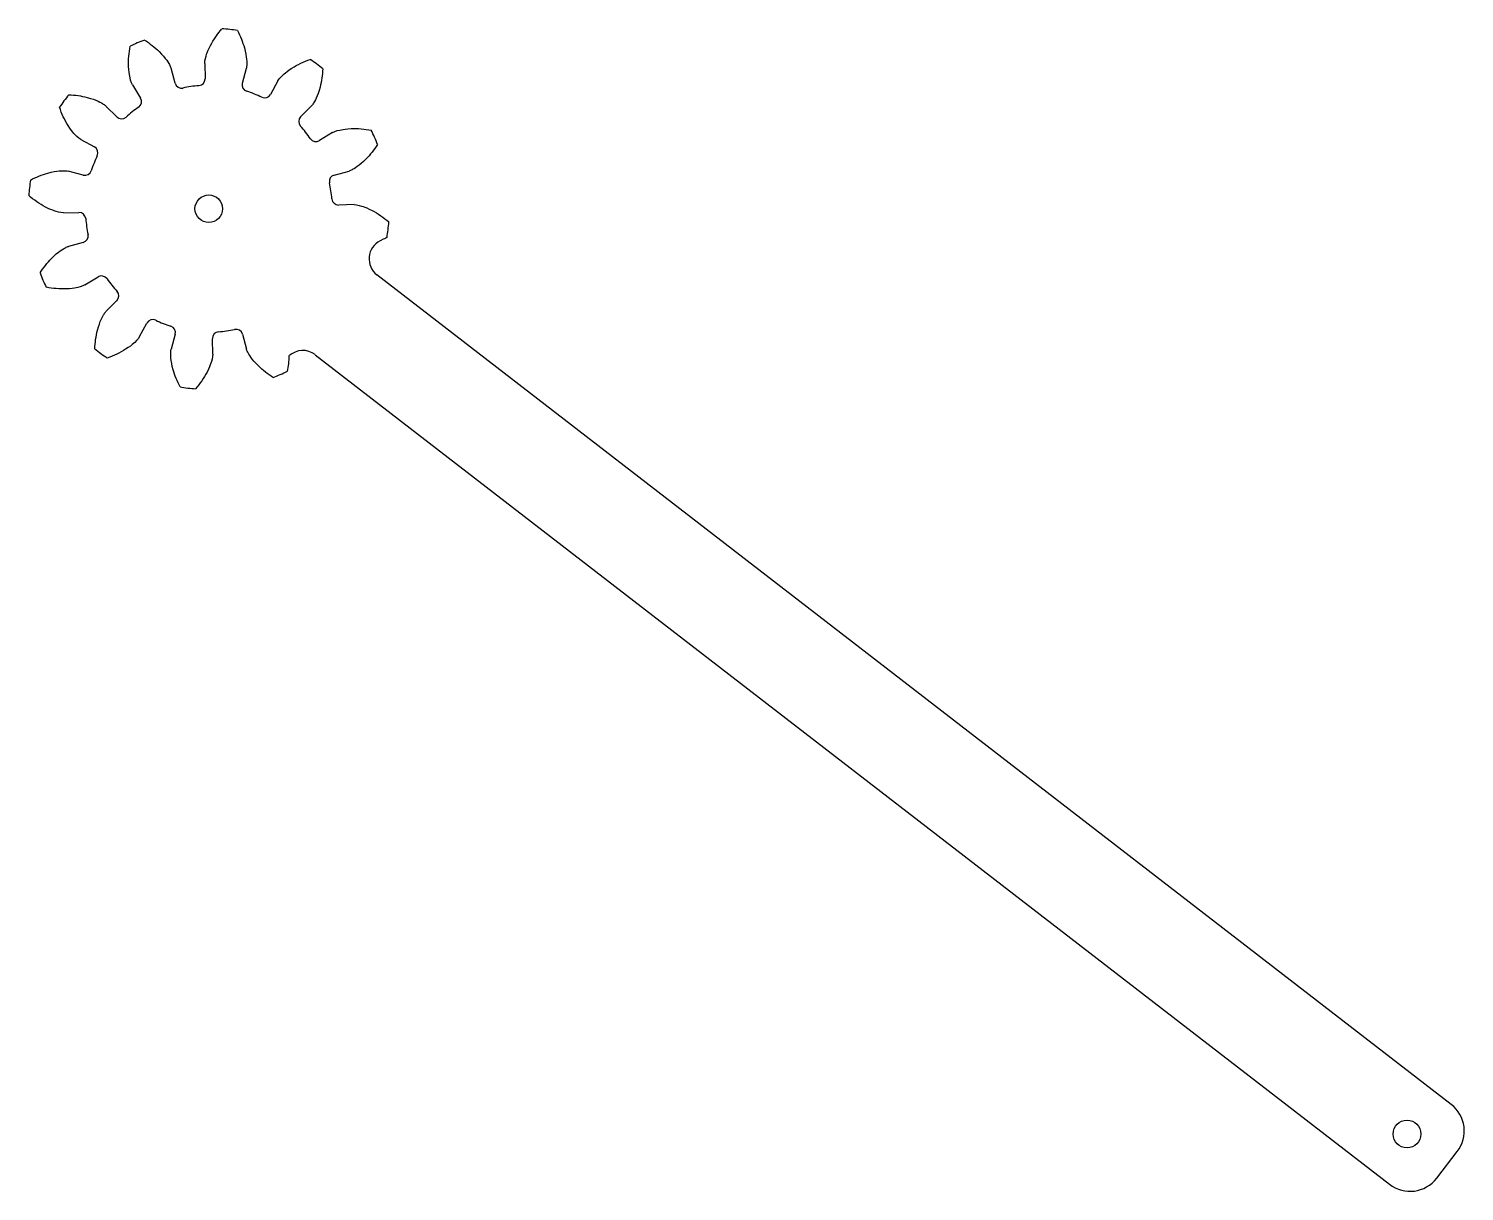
# Model space of a CAD drawing. Header units: millimetres. Extents: x -131 to 83, y 194 to 366.
import ezdxf

# ---------------------------------------------------------------- set-up
doc = ezdxf.new("R2010")
doc.units = ezdxf.units.MM
doc.layers.get('0').update_dxf_attribs({"linetype": 'CONTINUOUS'})

msp = doc.modelspace()

# ---------------------------------------------------------------- linework, layer by layer
for p, q in [((-104.54, 361.2), (-104.48, 358.91)), ((-108.94, 358.26), (-109.54, 360.47)), ((-98.94, 358.27), (-98.35, 360.48)), ((-93.66, 358.61), (-94.75, 356.6)), ((-115.26, 358), (-114.06, 356.05)), ((-117.6, 353.26), (-119.22, 354.87)), ((-90.28, 353.27), (-88.66, 354.89)), ((-85.53, 350.93), (-87.48, 349.73)), ((-122.95, 349.88), (-120.93, 348.79)), ((-122.6, 344.59), (-124.81, 345.18)), ((-85.28, 344.61), (-83.07, 345.21)), ((-82.33, 340.21), (-84.62, 340.15)), ((-125.54, 338.99), (-123.25, 339.06)), ((-78.49, 334.82), (-78.19, 334.98)), ((-122.59, 334.59), (-124.8, 334)), ((-122.34, 328.28), (-120.39, 329.47)), ((80.71, 206.48), (-78.95, 329.78)), ((-117.59, 325.94), (-119.21, 324.31)), ((-114.21, 320.59), (-113.12, 322.61)), ((-108.93, 320.94), (-109.52, 318.73)), ((-103.33, 318), (-103.39, 320.29)), ((-98.93, 320.94), (-98.33, 318.73)), ((-88.12, 317.91), (71.54, 194.61)), ((78.55, 195.51), (81.61, 199.47))]:
    msp.add_line(p, q)
for centre in [(-103.93, 339.6), (74.14, 202.08)]:
    msp.add_circle(centre, 2.05)
for centre, radius, start, end in [((-103.93, 339.6), 26.83, 80.8428, 85.8003), ((-103.93, 339.6), 26.83, 110.8428, 115.8003), ((-103.93, 339.6), 26.83, 50.8428, 55.8003), ((-105.48, 358.89), 1, -85.4208, 1.5883), ((-103.93, 339.6), 26.83, 140.8428, 145.8003), ((-107.98, 358.52), 1, 195.0549, 282.0639), ((-103.93, 339.6), 18.35, 94.5792, 102.0639), ((-97.98, 358.01), 1, 165.0549, 252.0639), ((-103.93, 339.6), 18.35, 64.5792, 72.0639), ((-95.63, 357.07), 1, 244.5792, 331.5883), ((-103.93, 339.6), 18.35, 124.5792, 132.0639), ((-114.91, 355.53), 1, -55.4208, 31.5883), ((-116.9, 353.96), 1, 225.0549, 312.0639), ((-89.57, 352.56), 1, 135.0549, 222.0639), ((-103.93, 339.6), 18.35, 34.5792, 42.0639), ((-88.01, 350.58), 1, 214.5792, 301.5883), ((-103.93, 339.6), 26.83, 20.8428, 25.8003), ((-121.41, 347.91), 1, -25.4208, 61.5883), ((-103.93, 339.6), 18.35, 154.5792, 162.0639), ((-103.93, 339.6), 26.83, 170.8428, 175.8003), ((-122.34, 345.56), 1, 255.0549, 342.0639), ((-85.02, 343.65), 1, 105.0549, 192.0639), ((-103.93, 339.6), 18.35, 4.5792, 12.0639), ((-84.65, 341.15), 1, 184.5792, 271.5883), ((-123.22, 338.06), 1, 4.5792, 91.5883), ((-103.93, 339.6), 18.35, 184.5792, 192.0639), ((-103.93, 339.6), 26.83, 350.8428, 355.8003), ((-122.85, 335.56), 1, -74.9451, 12.0639), ((-77.11, 332.16), 3, 117.1903, 232.3216), ((-103.93, 339.6), 26.83, 200.8428, 205.8003), ((-119.86, 328.62), 1, 34.5792, 121.5883), ((-103.93, 339.6), 18.35, 214.5792, 222.0639), ((-118.3, 326.64), 1, -44.9451, 42.0639), ((-112.24, 322.13), 1, 64.5792, 151.5883), ((-103.93, 339.6), 18.35, 244.5792, 252.0639), ((-109.89, 321.2), 1, -14.9451, 72.0639), ((-102.39, 320.32), 1, 94.5792, 181.5883), ((-103.93, 339.6), 18.35, 274.5792, 282.0639), ((-99.89, 320.68), 1, 15.0549, 102.0639), ((-103.93, 339.6), 26.83, 230.8428, 235.8003), ((-89.95, 315.54), 3, 52.3216, 133.5015), ((-103.93, 339.6), 26.83, 290.8428, 295.8003), ((-103.93, 339.6), 26.83, 260.8428, 265.8003), ((77.65, 202.53), 5, -37.6784, 52.3216), ((74.59, 198.57), 5, 232.3216, 322.3216)]:
    msp.add_arc(centre, radius, start, end)
for points, knots in [([(-104.54, 361.2), (-104.56, 361.64), (-104.34, 362.31), (-104.16, 362.83), (-103.99, 363.28), (-103.21, 364.76), (-102.62, 365.6), (-101.97, 366.36)], [-0.6762538, -0.6762538, -0.6762538, -0.6762538, -0.5004399, -0.5004399, -0.3006676, -0.3006676, 0, 0, 0, 0]), ([(-99.67, 366.09), (-99.25, 365.27), (-98.89, 364.4), (-98.26, 362.14), (-98.28, 361.25), (-98.31, 360.73), (-98.32, 360.6), (-98.35, 360.48)], [-0.1185202, -0.1185202, -0.1185202, -0.1185202, -0.0868938, -0.0868938, -0.0375934, -0.0375934, 0, 0, 0, 0]), ([(-115.26, 358), (-115.49, 358.38), (-115.64, 359.06), (-115.74, 359.61), (-115.82, 360.08), (-115.89, 361.75), (-115.79, 362.77), (-115.61, 363.76)], [-0.6762538, -0.6762538, -0.6762538, -0.6762538, -0.5004399, -0.5004399, -0.3006676, -0.3006676, 0, 0, 0, 0]), ([(-113.48, 364.67), (-112.71, 364.18), (-111.97, 363.6), (-110.29, 361.96), (-109.86, 361.18), (-109.62, 360.71), (-109.57, 360.59), (-109.54, 360.47)], [-0.1185202, -0.1185202, -0.1185202, -0.1185202, -0.0868938, -0.0868938, -0.0375934, -0.0375934, 0, 0, 0, 0]), ([(-93.66, 358.61), (-93.45, 359), (-92.93, 359.47), (-92.51, 359.83), (-92.14, 360.14), (-90.73, 361.03), (-89.8, 361.46), (-88.86, 361.79)], [-0.6762538, -0.6762538, -0.6762538, -0.6762538, -0.5004399, -0.5004399, -0.3006676, -0.3006676, 0, 0, 0, 0]), ([(-86.99, 360.41), (-87.04, 359.49), (-87.16, 358.56), (-87.75, 356.29), (-88.22, 355.52), (-88.5, 355.08), (-88.57, 354.98), (-88.66, 354.89)], [-0.1185202, -0.1185202, -0.1185202, -0.1185202, -0.0868938, -0.0868938, -0.0375934, -0.0375934, 0, 0, 0, 0]), ([(-124.74, 356.54), (-123.82, 356.5), (-122.89, 356.37), (-120.62, 355.79), (-119.86, 355.32), (-119.41, 355.04), (-119.31, 354.96), (-119.22, 354.87)], [-0.1185202, -0.1185202, -0.1185202, -0.1185202, -0.0868938, -0.0868938, -0.0375934, -0.0375934, 0, 0, 0, 0]), ([(-122.95, 349.88), (-123.33, 350.08), (-123.8, 350.61), (-124.16, 351.02), (-124.47, 351.39), (-125.36, 352.8), (-125.79, 353.74), (-126.12, 354.68)], [-0.6762538, -0.6762538, -0.6762538, -0.6762538, -0.5004399, -0.5004399, -0.3006676, -0.3006676, 0, 0, 0, 0]), ([(-85.53, 350.93), (-85.16, 351.16), (-84.47, 351.3), (-83.93, 351.41), (-83.46, 351.49), (-81.79, 351.56), (-80.77, 351.46), (-79.78, 351.28)], [-0.6762538, -0.6762538, -0.6762538, -0.6762538, -0.5004399, -0.5004399, -0.3006676, -0.3006676, 0, 0, 0, 0]), ([(-78.86, 349.15), (-79.36, 348.38), (-79.93, 347.63), (-81.57, 345.96), (-82.36, 345.53), (-82.83, 345.29), (-82.94, 345.24), (-83.07, 345.21)], [-0.1185202, -0.1185202, -0.1185202, -0.1185202, -0.0868938, -0.0868938, -0.0375934, -0.0375934, 0, 0, 0, 0]), ([(-130.42, 343.87), (-129.6, 344.29), (-128.74, 344.65), (-126.48, 345.28), (-125.58, 345.25), (-125.06, 345.23), (-124.93, 345.22), (-124.81, 345.18)], [-0.1185202, -0.1185202, -0.1185202, -0.1185202, -0.0868938, -0.0868938, -0.0375934, -0.0375934, 0, 0, 0, 0]), ([(-125.54, 338.99), (-125.97, 338.98), (-126.64, 339.2), (-127.17, 339.38), (-127.61, 339.55), (-129.09, 340.32), (-129.93, 340.92), (-130.69, 341.57)], [-0.6762538, -0.6762538, -0.6762538, -0.6762538, -0.5004399, -0.5004399, -0.3006676, -0.3006676, 0, 0, 0, 0]), ([(-82.33, 340.21), (-81.89, 340.22), (-81.23, 340.01), (-80.7, 339.83), (-80.26, 339.66), (-78.78, 338.88), (-77.94, 338.29), (-77.18, 337.64)], [-0.6762538, -0.6762538, -0.6762538, -0.6762538, -0.5004399, -0.5004399, -0.3006676, -0.3006676, 0, 0, 0, 0]), ([(-129.01, 330.06), (-128.51, 330.83), (-127.94, 331.57), (-126.29, 333.25), (-125.51, 333.67), (-125.04, 333.91), (-124.93, 333.97), (-124.8, 334)], [-0.1185202, -0.1185202, -0.1185202, -0.1185202, -0.0868938, -0.0868938, -0.0375934, -0.0375934, 0, 0, 0, 0]), ([(-122.34, 328.28), (-122.71, 328.04), (-123.4, 327.9), (-123.94, 327.79), (-124.41, 327.72), (-126.08, 327.65), (-127.1, 327.74), (-128.09, 327.93)], [-0.6762538, -0.6762538, -0.6762538, -0.6762538, -0.5004399, -0.5004399, -0.3006676, -0.3006676, 0, 0, 0, 0]), ([(-120.88, 318.8), (-120.83, 319.72), (-120.7, 320.65), (-120.12, 322.92), (-119.65, 323.68), (-119.37, 324.12), (-119.3, 324.23), (-119.21, 324.31)], [-0.1185202, -0.1185202, -0.1185202, -0.1185202, -0.0868938, -0.0868938, -0.0375934, -0.0375934, 0, 0, 0, 0]), ([(-114.21, 320.59), (-114.42, 320.2), (-114.94, 319.74), (-115.36, 319.37), (-115.73, 319.07), (-117.14, 318.18), (-118.07, 317.75), (-119.01, 317.41)], [-0.6762538, -0.6762538, -0.6762538, -0.6762538, -0.5004399, -0.5004399, -0.3006676, -0.3006676, 0, 0, 0, 0]), ([(-108.2, 313.12), (-108.62, 313.93), (-108.98, 314.8), (-109.61, 317.06), (-109.59, 317.96), (-109.56, 318.48), (-109.55, 318.61), (-109.52, 318.73)], [-0.1185202, -0.1185202, -0.1185202, -0.1185202, -0.0868938, -0.0868938, -0.0375934, -0.0375934, 0, 0, 0, 0]), ([(-103.33, 318), (-103.31, 317.56), (-103.53, 316.9), (-103.71, 316.37), (-103.88, 315.92), (-104.65, 314.45), (-105.25, 313.61), (-105.9, 312.85)], [-0.6762538, -0.6762538, -0.6762538, -0.6762538, -0.5004399, -0.5004399, -0.3006676, -0.3006676, 0, 0, 0, 0]), ([(-94.39, 314.53), (-95.16, 315.03), (-95.9, 315.6), (-97.58, 317.24), (-98.01, 318.03), (-98.25, 318.5), (-98.3, 318.61), (-98.33, 318.73)], [-0.1185202, -0.1185202, -0.1185202, -0.1185202, -0.0868938, -0.0868938, -0.0375934, -0.0375934, 0, 0, 0, 0])]:
    msp.add_open_spline(points, degree=3, knots=knots)
for points in [[(-77.45, 335.33), (-77.69, 335.21), (-77.94, 335.09), (-78.19, 334.98)], [(-92.02, 317.71), (-92.03, 316.95), (-92.12, 316.19), (-92.26, 315.45)]]:
    msp.add_open_spline(points, degree=3)

doc.saveas('drawing.dxf')
